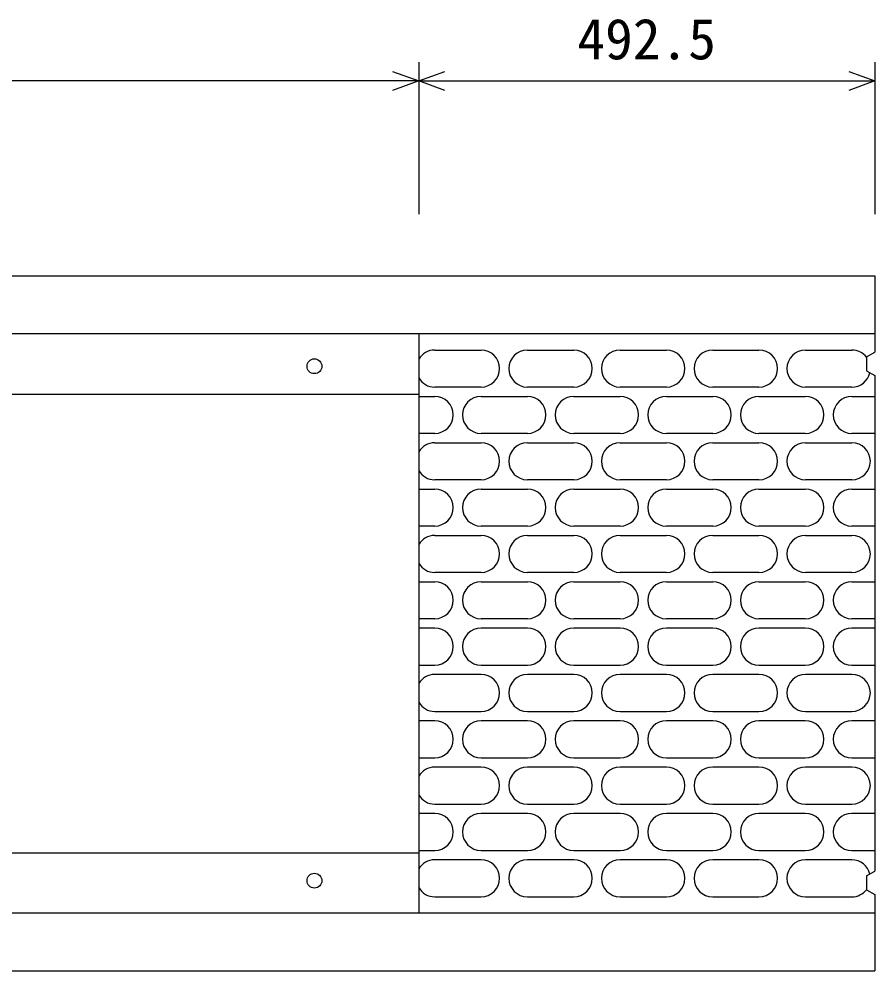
# Model space of a CAD drawing. Units: millimetres, scale not verified. Extents: x -16800 to 16800, y -5940 to 5940.
# Drawn here: x -8368 to -7444, y 2925 to 3952 of the extents above; entities that cross this region are included whole.
import ezdxf
from ezdxf.enums import TextEntityAlignment as Align

# ---------------------------------------------------------------- set-up
doc = ezdxf.new("R2010")
doc.units = ezdxf.units.MM
doc.header["$LTSCALE"] = 20
for name, color, linetype, lineweight in [('0-0_DIM', 7, 'Continuous', 25), ('0-2_HATCH', 6, 'Continuous', 25), ('0-5_OUTLINE', 3, 'Continuous', 25)]:
    doc.layers.add(name, color=color, linetype=linetype, lineweight=lineweight)
doc.styles.add('ＭＳ ゴシック', font='')
doc.styles.get('ＭＳ ゴシック').set_extended_font_data('MS Gothic')

msp = doc.modelspace()

# ---------------------------------------------------------------- linework, layer by layer
at = {"layer": '0-0_DIM'}
for p, q in [((-7936.22, 3905.02), (-7936.22, 3741.26)), ((-7443.72, 3905.02), (-7443.72, 3741.26)), ((-7936.22, 3885.02), (-8951.22, 3885.02)), ((-7936.22, 3885.02), (-7443.72, 3885.02))]:
    msp.add_line(p, q, dxfattribs=at)
for points in [[(-7964.41, 3895.28), (-7936.22, 3885.02), (-7964.41, 3874.76)], [(-7908.03, 3874.76), (-7936.22, 3885.02), (-7908.03, 3895.28)], [(-7471.91, 3895.28), (-7443.72, 3885.02), (-7471.91, 3874.76)]]:
    msp.add_lwpolyline(points, dxfattribs=at)
at = {"layer": '0-2_HATCH'}
for p, q in [((-7918.9, 3594.59), (-7868.9, 3594.59)), ((-7818.9, 3594.59), (-7768.9, 3594.59)), ((-7718.9, 3594.59), (-7668.9, 3594.59)), ((-7618.9, 3594.59), (-7568.9, 3594.59)), ((-7518.72, 3594.59), (-7468.72, 3594.59)), ((-7868.9, 3554.59), (-7918.9, 3554.59)), ((-7768.9, 3554.59), (-7818.9, 3554.59)), ((-7668.9, 3554.59), (-7718.9, 3554.59)), ((-7568.9, 3554.59), (-7618.9, 3554.59)), ((-7468.72, 3554.59), (-7518.72, 3554.59)), ((-7936.22, 3544.59), (-7918.9, 3544.59)), ((-7868.9, 3544.59), (-7818.9, 3544.59)), ((-7768.9, 3544.59), (-7718.9, 3544.59)), ((-7668.9, 3544.59), (-7618.9, 3544.59)), ((-7568.9, 3544.59), (-7518.9, 3544.59)), ((-7468.72, 3544.59), (-7443.72, 3544.59)), ((-7918.9, 3504.59), (-7936.22, 3504.59)), ((-7818.9, 3504.59), (-7868.9, 3504.59)), ((-7718.9, 3504.59), (-7768.9, 3504.59)), ((-7618.9, 3504.59), (-7668.9, 3504.59)), ((-7518.9, 3504.59), (-7568.9, 3504.59)), ((-7443.72, 3504.59), (-7468.72, 3504.59)), ((-7918.9, 3494.59), (-7868.9, 3494.59)), ((-7818.9, 3494.59), (-7768.9, 3494.59)), ((-7718.9, 3494.59), (-7668.9, 3494.59)), ((-7618.9, 3494.59), (-7568.9, 3494.59)), ((-7518.72, 3494.59), (-7468.72, 3494.59)), ((-7868.9, 3454.59), (-7918.9, 3454.59)), ((-7768.9, 3454.59), (-7818.9, 3454.59)), ((-7668.9, 3454.59), (-7718.9, 3454.59)), ((-7568.9, 3454.59), (-7618.9, 3454.59)), ((-7468.72, 3454.59), (-7518.72, 3454.59)), ((-7936.22, 3444.59), (-7918.9, 3444.59)), ((-7868.9, 3444.59), (-7818.9, 3444.59)), ((-7768.9, 3444.59), (-7718.9, 3444.59)), ((-7668.9, 3444.59), (-7618.9, 3444.59)), ((-7568.9, 3444.59), (-7518.9, 3444.59)), ((-7468.72, 3444.59), (-7443.72, 3444.59)), ((-7918.9, 3404.59), (-7936.22, 3404.59)), ((-7818.9, 3404.59), (-7868.9, 3404.59)), ((-7718.9, 3404.59), (-7768.9, 3404.59)), ((-7618.9, 3404.59), (-7668.9, 3404.59)), ((-7518.9, 3404.59), (-7568.9, 3404.59)), ((-7443.72, 3404.59), (-7468.72, 3404.59)), ((-7918.9, 3394.59), (-7868.9, 3394.59)), ((-7818.9, 3394.59), (-7768.9, 3394.59)), ((-7718.9, 3394.59), (-7668.9, 3394.59)), ((-7618.9, 3394.59), (-7568.9, 3394.59)), ((-7518.72, 3394.59), (-7468.72, 3394.59)), ((-7868.9, 3354.59), (-7918.9, 3354.59)), ((-7768.9, 3354.59), (-7818.9, 3354.59)), ((-7668.9, 3354.59), (-7718.9, 3354.59)), ((-7568.9, 3354.59), (-7618.9, 3354.59)), ((-7468.72, 3354.59), (-7518.72, 3354.59)), ((-7936.22, 3344.59), (-7918.9, 3344.59)), ((-7868.9, 3344.59), (-7818.9, 3344.59)), ((-7768.9, 3344.59), (-7718.9, 3344.59)), ((-7668.9, 3344.59), (-7618.9, 3344.59)), ((-7568.9, 3344.59), (-7518.9, 3344.59)), ((-7468.72, 3344.59), (-7443.72, 3344.59)), ((-7918.9, 3304.59), (-7936.22, 3304.59)), ((-7818.9, 3304.59), (-7868.9, 3304.59)), ((-7718.9, 3304.59), (-7768.9, 3304.59)), ((-7618.9, 3304.59), (-7668.9, 3304.59)), ((-7518.9, 3304.59), (-7568.9, 3304.59)), ((-7443.72, 3304.59), (-7468.72, 3304.59)), ((-7918.9, 3294.59), (-7936.22, 3294.59)), ((-7818.9, 3294.59), (-7868.9, 3294.59)), ((-7718.9, 3294.59), (-7768.9, 3294.59)), ((-7618.9, 3294.59), (-7668.9, 3294.59)), ((-7518.9, 3294.59), (-7568.9, 3294.59)), ((-7443.72, 3294.59), (-7468.72, 3294.59)), ((-7936.22, 3254.59), (-7918.9, 3254.59)), ((-7868.9, 3254.59), (-7818.9, 3254.59)), ((-7768.9, 3254.59), (-7718.9, 3254.59)), ((-7668.9, 3254.59), (-7618.9, 3254.59)), ((-7568.9, 3254.59), (-7518.9, 3254.59)), ((-7468.72, 3254.59), (-7443.72, 3254.59)), ((-7868.9, 3244.59), (-7918.9, 3244.59)), ((-7768.9, 3244.59), (-7818.9, 3244.59)), ((-7668.9, 3244.59), (-7718.9, 3244.59)), ((-7568.9, 3244.59), (-7618.9, 3244.59)), ((-7468.72, 3244.59), (-7518.72, 3244.59)), ((-7918.9, 3194.59), (-7936.22, 3194.59)), ((-7918.9, 3204.59), (-7868.9, 3204.59)), ((-7818.9, 3194.59), (-7868.9, 3194.59)), ((-7818.9, 3204.59), (-7768.9, 3204.59)), ((-7718.9, 3194.59), (-7768.9, 3194.59)), ((-7718.9, 3204.59), (-7668.9, 3204.59)), ((-7618.9, 3194.59), (-7668.9, 3194.59)), ((-7618.9, 3204.59), (-7568.9, 3204.59)), ((-7518.9, 3194.59), (-7568.9, 3194.59)), ((-7518.72, 3204.59), (-7468.72, 3204.59)), ((-7443.72, 3194.59), (-7468.72, 3194.59)), ((-7936.22, 3154.59), (-7918.9, 3154.59)), ((-7868.9, 3154.59), (-7818.9, 3154.59)), ((-7768.9, 3154.59), (-7718.9, 3154.59)), ((-7668.9, 3154.59), (-7618.9, 3154.59)), ((-7568.9, 3154.59), (-7518.9, 3154.59)), ((-7468.72, 3154.59), (-7443.72, 3154.59)), ((-7868.9, 3144.59), (-7918.9, 3144.59)), ((-7768.9, 3144.59), (-7818.9, 3144.59)), ((-7668.9, 3144.59), (-7718.9, 3144.59)), ((-7568.9, 3144.59), (-7618.9, 3144.59)), ((-7468.72, 3144.59), (-7518.72, 3144.59)), ((-7918.9, 3104.59), (-7868.9, 3104.59)), ((-7818.9, 3104.59), (-7768.9, 3104.59)), ((-7718.9, 3104.59), (-7668.9, 3104.59)), ((-7618.9, 3104.59), (-7568.9, 3104.59)), ((-7518.72, 3104.59), (-7468.72, 3104.59)), ((-7918.9, 3094.59), (-7936.22, 3094.59)), ((-7818.9, 3094.59), (-7868.9, 3094.59)), ((-7718.9, 3094.59), (-7768.9, 3094.59)), ((-7618.9, 3094.59), (-7668.9, 3094.59)), ((-7518.9, 3094.59), (-7568.9, 3094.59)), ((-7443.72, 3094.59), (-7468.72, 3094.59)), ((-7936.22, 3054.59), (-7918.9, 3054.59)), ((-7868.9, 3054.59), (-7818.9, 3054.59)), ((-7768.9, 3054.59), (-7718.9, 3054.59)), ((-7668.9, 3054.59), (-7618.9, 3054.59)), ((-7568.9, 3054.59), (-7518.9, 3054.59)), ((-7468.72, 3054.59), (-7443.72, 3054.59)), ((-7868.9, 3044.59), (-7918.9, 3044.59)), ((-7768.9, 3044.59), (-7818.9, 3044.59)), ((-7668.9, 3044.59), (-7718.9, 3044.59)), ((-7568.9, 3044.59), (-7618.9, 3044.59)), ((-7468.72, 3044.59), (-7518.72, 3044.59)), ((-7918.9, 3004.59), (-7868.9, 3004.59)), ((-7818.9, 3004.59), (-7768.9, 3004.59)), ((-7718.9, 3004.59), (-7668.9, 3004.59)), ((-7618.9, 3004.59), (-7568.9, 3004.59)), ((-7518.72, 3004.59), (-7468.72, 3004.59))]:
    msp.add_line(p, q, dxfattribs=at)
for centre in [(-8048.72, 3577.09), (-8048.72, 3022.09)]:
    msp.add_circle(centre, 8, dxfattribs=at)
for centre, start, end in [((-7918.9, 3574.59), 90, 149.97308), ((-7868.9, 3574.59), 270, 90), ((-7818.9, 3574.59), 90, 270), ((-7768.9, 3574.59), 270, 90), ((-7718.9, 3574.59), 90, 270), ((-7668.9, 3574.59), 270, 90), ((-7618.9, 3574.59), 90, 270), ((-7568.9, 3574.59), 270, 90), ((-7518.72, 3574.59), 90, 270), ((-7468.72, 3574.59), 37.99836, 90), ((-7918.9, 3574.59), 210.02267, 270), ((-7468.72, 3574.59), 270, 347.16129), ((-7918.9, 3524.59), 270, 90), ((-7868.9, 3524.59), 90, 270), ((-7818.9, 3524.59), 270, 90), ((-7768.9, 3524.59), 90, 270), ((-7718.9, 3524.59), 270, 90), ((-7668.9, 3524.59), 90, 270), ((-7618.9, 3524.59), 270, 90), ((-7568.9, 3524.59), 90, 270), ((-7518.9, 3524.59), 270, 90), ((-7468.72, 3524.59), 90, 270), ((-7918.9, 3474.59), 90, 149.97308), ((-7868.9, 3474.59), 270, 90), ((-7818.9, 3474.59), 90, 270), ((-7768.9, 3474.59), 270, 90), ((-7718.9, 3474.59), 90, 270), ((-7668.9, 3474.59), 270, 90), ((-7618.9, 3474.59), 90, 270), ((-7568.9, 3474.59), 270, 90), ((-7518.72, 3474.59), 90, 270), ((-7468.72, 3474.59), 270, 89.71891), ((-7918.9, 3474.59), 210.02267, 270), ((-7918.9, 3424.59), 270, 90), ((-7868.9, 3424.59), 90, 270), ((-7818.9, 3424.59), 270, 90), ((-7768.9, 3424.59), 90, 270), ((-7718.9, 3424.59), 270, 90), ((-7668.9, 3424.59), 90, 270), ((-7618.9, 3424.59), 270, 90), ((-7568.9, 3424.59), 90, 270), ((-7518.9, 3424.59), 270, 90), ((-7468.72, 3424.59), 90, 270), ((-7918.9, 3374.59), 90, 149.97308), ((-7868.9, 3374.59), 270, 90), ((-7818.9, 3374.59), 90, 270), ((-7768.9, 3374.59), 270, 90), ((-7718.9, 3374.59), 90, 270), ((-7668.9, 3374.59), 270, 90), ((-7618.9, 3374.59), 90, 270), ((-7568.9, 3374.59), 270, 90), ((-7518.72, 3374.59), 90, 270), ((-7468.72, 3374.59), 270, 89.71891), ((-7918.9, 3374.59), 210.02267, 270), ((-7918.9, 3324.59), 270, 90), ((-7868.9, 3324.59), 90, 270), ((-7818.9, 3324.59), 270, 90), ((-7768.9, 3324.59), 90, 270), ((-7718.9, 3324.59), 270, 90), ((-7668.9, 3324.59), 90, 270), ((-7618.9, 3324.59), 270, 90), ((-7568.9, 3324.59), 90, 270), ((-7518.9, 3324.59), 270, 90), ((-7468.72, 3324.59), 90, 270), ((-7918.9, 3274.59), 270, 90), ((-7868.9, 3274.59), 90, 270), ((-7818.9, 3274.59), 270, 90), ((-7768.9, 3274.59), 90, 270), ((-7718.9, 3274.59), 270, 90), ((-7668.9, 3274.59), 90, 270), ((-7618.9, 3274.59), 270, 90), ((-7568.9, 3274.59), 90, 270), ((-7518.9, 3274.59), 270, 90), ((-7468.72, 3274.59), 90, 270), ((-7918.9, 3224.59), 90, 149.97733), ((-7868.9, 3224.59), 270, 90), ((-7818.9, 3224.59), 90, 270), ((-7768.9, 3224.59), 270, 90), ((-7718.9, 3224.59), 90, 270), ((-7668.9, 3224.59), 270, 90), ((-7618.9, 3224.59), 90, 270), ((-7568.9, 3224.59), 270, 90), ((-7518.72, 3224.59), 90, 270), ((-7468.72, 3224.59), 270.28109, 90), ((-7918.9, 3224.59), 210.02692, 270), ((-7918.9, 3174.59), 270, 90), ((-7868.9, 3174.59), 90, 270), ((-7818.9, 3174.59), 270, 90), ((-7768.9, 3174.59), 90, 270), ((-7718.9, 3174.59), 270, 90), ((-7668.9, 3174.59), 90, 270), ((-7618.9, 3174.59), 270, 90), ((-7568.9, 3174.59), 90, 270), ((-7518.9, 3174.59), 270, 90), ((-7468.72, 3174.59), 90, 270), ((-7918.9, 3124.59), 90, 149.97733), ((-7868.9, 3124.59), 270, 90), ((-7818.9, 3124.59), 90, 270), ((-7768.9, 3124.59), 270, 90), ((-7718.9, 3124.59), 90, 270), ((-7668.9, 3124.59), 270, 90), ((-7618.9, 3124.59), 90, 270), ((-7568.9, 3124.59), 270, 90), ((-7518.72, 3124.59), 90, 270), ((-7468.72, 3124.59), 270.28109, 90), ((-7918.9, 3124.59), 210.02692, 270), ((-7918.9, 3074.59), 270, 90), ((-7868.9, 3074.59), 90, 270), ((-7818.9, 3074.59), 270, 90), ((-7768.9, 3074.59), 90, 270), ((-7718.9, 3074.59), 270, 90), ((-7668.9, 3074.59), 90, 270), ((-7618.9, 3074.59), 270, 90), ((-7568.9, 3074.59), 90, 270), ((-7518.9, 3074.59), 270, 90), ((-7468.72, 3074.59), 90, 270), ((-7918.9, 3024.59), 90, 149.97733), ((-7868.9, 3024.59), 270, 90), ((-7818.9, 3024.59), 90, 270), ((-7768.9, 3024.59), 270, 90), ((-7718.9, 3024.59), 90, 270), ((-7668.9, 3024.59), 270, 90), ((-7618.9, 3024.59), 90, 270), ((-7568.9, 3024.59), 270, 90), ((-7518.72, 3024.59), 90, 270), ((-7468.72, 3024.59), 12.83871, 90), ((-7918.9, 3024.59), 210.02692, 270), ((-7468.72, 3024.59), 270, 322.00164)]:
    msp.add_arc(centre, 20, start, end, dxfattribs=at)
at = {"layer": '0-5_OUTLINE'}
for p, q in [((-9443.72, 3674.59), (-7443.72, 3674.59)), ((-7443.72, 3674.59), (-7443.72, 3592.1)), ((-7443.72, 3612.09), (-9443.72, 3612.09)), ((-7936.22, 3612.09), (-7936.22, 2987.09)), ((-7452.72, 3587.1), (-7443.72, 3592.1)), ((-7452.72, 3587.1), (-7452.72, 3572.09)), ((-7452.72, 3572.09), (-7443.72, 3567.09)), ((-7443.72, 3567.09), (-7443.72, 3032.1)), ((-8951.22, 3547.09), (-7936.22, 3547.09)), ((-8951.22, 3052.09), (-7936.22, 3052.09)), ((-7452.72, 3027.09), (-7443.72, 3032.1)), ((-7452.72, 3027.09), (-7452.72, 3012.09)), ((-7452.72, 3012.09), (-7443.72, 3007.09)), ((-7443.72, 3007.09), (-7443.72, 2924.59)), ((-7443.72, 2987.09), (-9443.72, 2987.09)), ((-9443.72, 2924.59), (-7443.72, 2924.59))]:
    msp.add_line(p, q, dxfattribs=at)

# ---------------------------------------------------------------- texts
at = {"layer": '0-0_DIM', "style": 'ＭＳ ゴシック'}
msp.add_text('492.5', height=43.99, dxfattribs=at).set_placement((-7764.97, 3895.02), align=Align.BOTTOM_LEFT)

doc.saveas('drawing.dxf')
